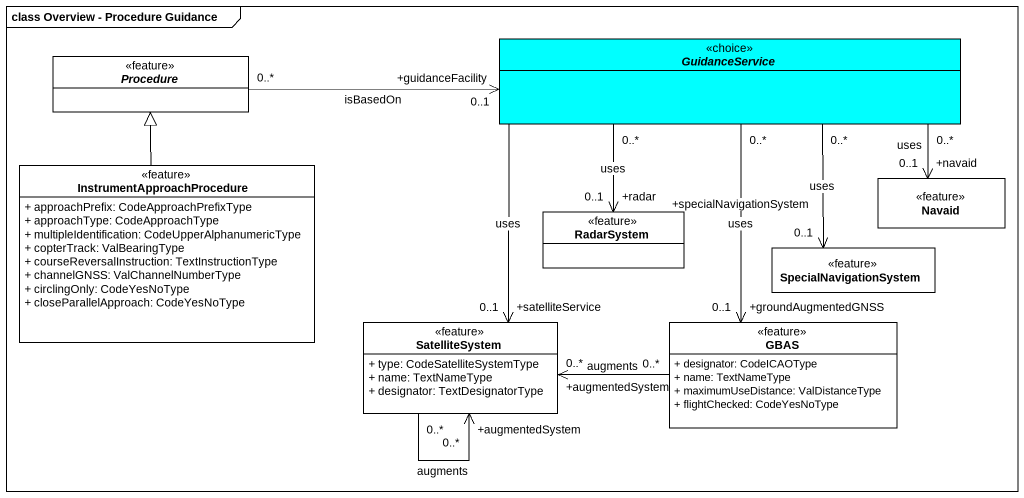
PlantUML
@startuml
mainframe class Overview - Procedure Guidance
hide circle
hide empty members
skinparam classAttributeIconSize 0
abstract class Procedure <<feature>>
abstract class GuidanceService <<choice>> #00FFFF
class InstrumentApproachProcedure <<feature>> {
  + approachPrefix: CodeApproachPrefixType
  + approachType: CodeApproachType
  + multipleIdentification: CodeUpperAlphanumericType
  + copterTrack: ValBearingType
  + courseReversalInstruction: TextInstructionType
  + channelGNSS: ValChannelNumberType
  + circlingOnly: CodeYesNoType
  + closeParallelApproach: CodeYesNoType
}
class Navaid <<feature>>
class RadarSystem <<feature>>
class SpecialNavigationSystem <<feature>>
class SatelliteSystem <<feature>> {
  + type: CodeSatelliteSystemType
  + name: TextNameType
  + designator: TextDesignatorType
}
class GBAS <<feature>> {
  + designator: CodeICAOType
  + name: TextNameType
  + maximumUseDistance: ValDistanceType
  + flightChecked: CodeYesNoType
}
Procedure "0..*" -right-> "+guidanceFacility\n0..1" GuidanceService : isBasedOn
GuidanceService "0..*" -right-> "+navaid\n0..1" Navaid : uses
GuidanceService "0..*" --> "+radar\n0..1" RadarSystem : uses
GuidanceService "0..*" --> "+specialNavigationSystem\n0..1" SpecialNavigationSystem : uses
GuidanceService --> "+satelliteService\n0..1" SatelliteSystem : uses
GuidanceService "0..*" --> "+groundAugmentedGNSS\n0..1" GBAS : uses
InstrumentApproachProcedure -up-|> Procedure
SatelliteSystem "0..*" --> "+augmentedSystem\n0..*" SatelliteSystem : augments
GBAS "0..*" -left-> "+augmentedSystem\n0..*" SatelliteSystem : augments
@enduml
